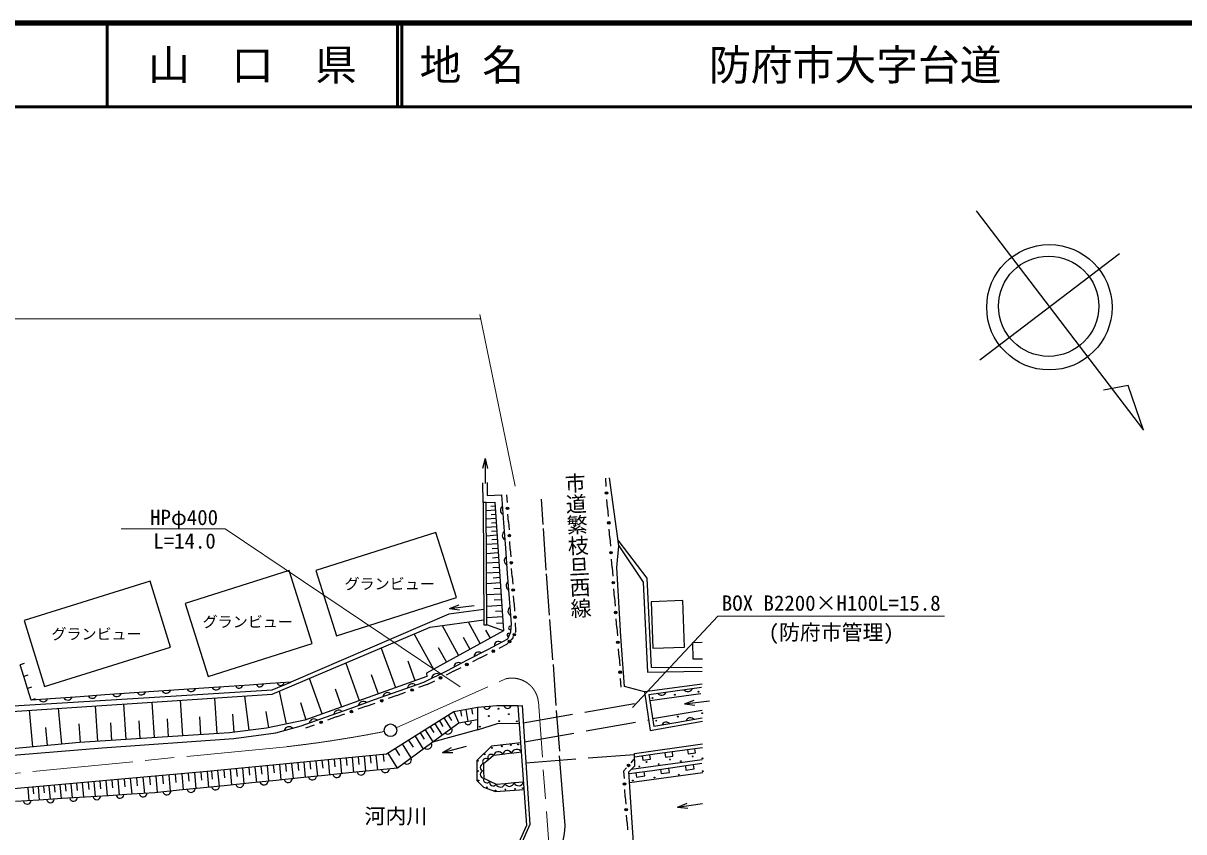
# Model space of a CAD drawing. Units: millimetres, scale not verified. Extents: x 40000 to 680000, y 20000 to 380000.
# Drawn here: x 322937 to 461842, y 283216 to 380000 of the extents above; entities that cross this region are included whole.
import ezdxf
from ezdxf.enums import TextEntityAlignment as Align

# ---------------------------------------------------------------- set-up
doc = ezdxf.new("R2010")
doc.units = ezdxf.units.MM
doc.header["$LTSCALE"] = 1000
doc.linetypes.add('CHAIN', pattern=[18.5, 12, -1.5, 3.5, -1.5])
doc.linetypes.add('DASHED', pattern=[7.5, 6, -1.5])
for name, color, linetype, lineweight in [('M-BGD', 7, 'Continuous', 25), ('M-BMK', 2, 'CHAIN', 13), ('M-BMK-SRVR', 3, 'Continuous', 25), ('M-STR-HTXT', 7, 'Continuous', 13), ('M-STR-STRC', 7, 'Continuous', 25), ('M-TTL', 2, 'Continuous', 140), ('M-TTL-LINE', 7, 'Continuous', 50)]:
    doc.layers.add(name, color=color, linetype=linetype, lineweight=lineweight)
doc.layers.add('M-TTL-TXT', color=7, linetype='Continuous')
doc.styles.add('@ＭＳ ゴシック', font='')
doc.styles.add('ＭＳ ゴシック', font='')
doc.styles.get('@ＭＳ ゴシック').set_extended_font_data('@MS Gothic')
doc.styles.get('ＭＳ ゴシック').set_extended_font_data('MS Gothic')

msp = doc.modelspace()

# ---------------------------------------------------------------- linework, layer by layer
at = {"layer": 'M-BGD'}
for p, q in [((378217, 327903), (377917, 326703)), ((378217, 327903), (378517, 326703)), ((378217, 327903), (378217, 324903)), ((392609, 325559), (392687, 324537)), ((377995, 322626), (377943, 324982)), ((378365, 322627), (377995, 322626)), ((377995, 322626), (378062, 307996)), ((378432, 307997), (378365, 322627)), ((380461, 320178), (380207, 323544)), ((380792, 323554), (380856, 322624)), ((385149, 319993), (384981, 323026)), ((392882, 321983), (392804, 323005)), ((379452, 321699), (378370, 321625)), ((379418, 322198), (378893, 322162)), ((379486, 321200), (378929, 321162)), ((381015, 320299), (380951, 321229)), ((392882, 321983), (392960, 320962)), ((379520, 320701), (378374, 320623)), ((379587, 319703), (378379, 319621)), ((379554, 320202), (378965, 320162)), ((380688, 317161), (380461, 320178)), ((381015, 320299), (381079, 319369)), ((385539, 314535), (385223, 319509)), ((372329, 319049), (357957, 314484)), ((374808, 311243), (372329, 319049)), ((379655, 318706), (378383, 318619)), ((379621, 319204), (379001, 319162)), ((379690, 318197), (379038, 318153)), ((393155, 318407), (393077, 319429)), ((393155, 318407), (393233, 317386)), ((379725, 317675), (378388, 317585)), ((379761, 317141), (379076, 317094)), ((380916, 314145), (380688, 317161)), ((381238, 317044), (381175, 317974)), ((381238, 317044), (381302, 316114)), ((379798, 316592), (378393, 316497)), ((379876, 315454), (378398, 315354)), ((379836, 316030), (379116, 315981)), ((393428, 314831), (393350, 315853)), ((354750, 314488), (342301, 310538)), ((357517, 305767), (354750, 314488)), ((357957, 314484), (360436, 306678)), ((379957, 314257), (378404, 314152)), ((379916, 314863), (379158, 314812)), ((381143, 311128), (380916, 314145)), ((381462, 313789), (381398, 314719)), ((385936, 309151), (385564, 314100)), ((393428, 314831), (393506, 313810)), ((338112, 313204), (323038, 308505)), ((340576, 305299), (338112, 313204)), ((380042, 312999), (378410, 312888)), ((379999, 313636), (379203, 313582)), ((381462, 313789), (381526, 312859)), ((360436, 306678), (374808, 311243)), ((380132, 311677), (378416, 311560)), ((380086, 312346), (379249, 312289)), ((381685, 310534), (381621, 311464)), ((393701, 311256), (393623, 312277)), ((393701, 311256), (393779, 310234)), ((342301, 310538), (345069, 301817)), ((373944, 309941), (375099, 310385)), ((373944, 309941), (376922, 310306)), ((373944, 309941), (375172, 309789)), ((380226, 310286), (378422, 310164)), ((380178, 310990), (379299, 310930)), ((381370, 308112), (381143, 311128)), ((381685, 310534), (381749, 309604)), ((401881, 310890), (398104, 310752)), ((398104, 310752), (398308, 305176)), ((402085, 305314), (401881, 310890)), ((323038, 308505), (325502, 300600)), ((378428, 308864), (380314, 308992)), ((379450, 309609), (380268, 309664)), ((386321, 303791), (385961, 308642)), ((393974, 307680), (393896, 308701)), ((373084, 307903), (375046, 304319)), ((376195, 308339), (377623, 305730)), ((378062, 307996), (378432, 307997)), ((378282, 307365), (378819, 306385)), ((380431, 307268), (378432, 307997)), ((379566, 308187), (380365, 308242)), ((380943, 306318), (381302, 307138)), ((381302, 307138), (381370, 308112)), ((381908, 307279), (381798, 307014)), ((381908, 307279), (381845, 308209)), ((393974, 307680), (394053, 306658)), ((345069, 301817), (357517, 305767)), ((369717, 306882), (372026, 302665)), ((375602, 306502), (376394, 305057)), ((378529, 305048), (380943, 306318)), ((380775, 305630), (379872, 305174)), ((380775, 305630), (380988, 305837)), ((381522, 306352), (381309, 306146)), ((381522, 306352), (381632, 306617)), ((404192, 305855), (403052, 305837)), ((403052, 305837), (403083, 303907)), ((325502, 300600), (340576, 305299)), ((365772, 305208), (367475, 300467)), ((372609, 305291), (373581, 303517)), ((376115, 303779), (378529, 305048)), ((377615, 304033), (378518, 304490)), ((394248, 304104), (394170, 305126)), ((398308, 305176), (402085, 305314)), ((323032, 303351), (322555, 303201)), ((322997, 301793), (322555, 303201)), ((361544, 303414), (363159, 298917)), ((368982, 303669), (369828, 301312)), ((373700, 302509), (376115, 303779)), ((374455, 302436), (375358, 302893)), ((377615, 304033), (376712, 303577)), ((386705, 298333), (386395, 303258)), ((394248, 304104), (394326, 303082)), ((403083, 303907), (404223, 303925)), ((323474, 301943), (322997, 301793)), ((323439, 300385), (322997, 301793)), ((358708, 297318), (357183, 301564)), ((364571, 302059), (365409, 299725)), ((370873, 301134), (373700, 302509)), ((374455, 302436), (373552, 301980)), ((394521, 300528), (394443, 301550)), ((323916, 300535), (323439, 300385)), ((323882, 298977), (323439, 300385)), ((341559, 300209), (338567, 300007)), ((344551, 300412), (341559, 300209)), ((347543, 300615), (344551, 300412)), ((350024, 300785), (347543, 300615)), ((352505, 300955), (350024, 300785)), ((354986, 301126), (352505, 300955)), ((354447, 296116), (353620, 300053)), ((360270, 300316), (361045, 298158)), ((365000, 299032), (367936, 300083)), ((367936, 300083), (370873, 301134)), ((371295, 300839), (370258, 300470)), ((371295, 300839), (372198, 301295)), ((397809, 299652), (400959, 300083)), ((400959, 300083), (404108, 300515)), ((326819, 299183), (323882, 298977)), ((324359, 299127), (323882, 298977)), ((329756, 299389), (326819, 299183)), ((332693, 299595), (329756, 299389)), ((335630, 299801), (332693, 299595)), ((338567, 300007), (335630, 299801)), ((338634, 294489), (338356, 298729)), ((342026, 294711), (341749, 298951)), ((345833, 299219), (346110, 294978)), ((349962, 295360), (349466, 299457)), ((356123, 298675), (356745, 296614)), ((362063, 297982), (365000, 299032)), ((367665, 299546), (366628, 299177)), ((367665, 299546), (368702, 299915)), ((397809, 299652), (398403, 295800)), ((404043, 299742), (397928, 298884)), ((402081, 298544), (403241, 298973)), ((402081, 298544), (405063, 298871)), ((324100, 293382), (323690, 297767)), ((327551, 293704), (327150, 297994)), ((331850, 294045), (331573, 298284)), ((335242, 294267), (334964, 298506)), ((347985, 297301), (348126, 295138)), ((352318, 295668), (352004, 297595)), ((359127, 296931), (362063, 297982)), ((360405, 296960), (361442, 297329)), ((364035, 298253), (362998, 297884)), ((364035, 298253), (365072, 298622)), ((374484, 297588), (375058, 296236)), ((375443, 297055), (375325, 297734)), ((376194, 296434), (375949, 297842)), ((376735, 297300), (376621, 297958)), ((387145, 292865), (386755, 297737)), ((404218, 297732), (398258, 296739)), ((402081, 298544), (403307, 298377)), ((329579, 296120), (329755, 293910)), ((333546, 294156), (333407, 296276)), ((336938, 294378), (336799, 296498)), ((340330, 294600), (340191, 296720)), ((344021, 296994), (344161, 294850)), ((353166, 295060), (356190, 295880)), ((356190, 295880), (359127, 296931)), ((356775, 295667), (357812, 296036)), ((360405, 296960), (359368, 296591)), ((372206, 296154), (373073, 294777)), ((375058, 296236), (372617, 294441)), ((372757, 296501), (373178, 295832)), ((373292, 296837), (374109, 295539)), ((373811, 297164), (374208, 296534)), ((377324, 296630), (375058, 296236)), ((401301, 296304), (398403, 295800)), ((404198, 296808), (401301, 296304)), ((325835, 293544), (325632, 295713)), ((369833, 294660), (370808, 293111)), ((370453, 295050), (370926, 294298)), ((371054, 295429), (371974, 293968)), ((371639, 295797), (372085, 295088)), ((377313, 295409), (371930, 293936)), ((368025, 292356), (367499, 293191)), ((369389, 292067), (368346, 293724)), ((369635, 293354), (369102, 294200)), ((372617, 294441), (370175, 292646)), ((373104, 292699), (376006, 293461)), ((373104, 292699), (374189, 293294)), ((404239, 293270), (401534, 292902)), ((358696, 291753), (358785, 290850)), ((359419, 291824), (359595, 290020)), ((360141, 291894), (360229, 290994)), ((360861, 291965), (361037, 290167)), ((361580, 292035), (361668, 291137)), ((362298, 292105), (362473, 290313)), ((363015, 292175), (363102, 291280)), ((363730, 292244), (363904, 290459)), ((364444, 292314), (364531, 291423)), ((365156, 292383), (365330, 290605)), ((366129, 291637), (366048, 292470)), ((367734, 290850), (366612, 292632)), ((370175, 292646), (367734, 290850)), ((373104, 292699), (374341, 292713)), ((378627, 291842), (378016, 291351)), ((379239, 292333), (378627, 291842)), ((380316, 292474), (379239, 292333)), ((381392, 292614), (380316, 292474)), ((381392, 292614), (382571, 292768)), ((387796, 283977), (387134, 292313)), ((395988, 291857), (395647, 291457)), ((404192, 291817), (395691, 290669)), ((398829, 292534), (396124, 292166)), ((401534, 292902), (398829, 292534)), ((344182, 290344), (344266, 289404)), ((344934, 290411), (345101, 288541)), ((345462, 290463), (345553, 289530)), ((346208, 290535), (346390, 288673)), ((346953, 290608), (347044, 289678)), ((347697, 290681), (347878, 288824)), ((348440, 290753), (348530, 289827)), ((349181, 290825), (349361, 288976)), ((349921, 290897), (350011, 289974)), ((350659, 290969), (350839, 289126)), ((351396, 291041), (351486, 290122)), ((352132, 291113), (352311, 289277)), ((352867, 291185), (352956, 290268)), ((353600, 291256), (353778, 289426)), ((354332, 291328), (354421, 290414)), ((355063, 291399), (355240, 289576)), ((355792, 291470), (355881, 290560)), ((356520, 291541), (356697, 289724)), ((357247, 291612), (357335, 290705)), ((357972, 291683), (358149, 289872)), ((364830, 290554), (361926, 290258)), ((367734, 290850), (364830, 290554)), ((378016, 291351), (378036, 290498)), ((378036, 290498), (378056, 289646)), ((394794, 290456), (395135, 290857)), ((394794, 290456), (394853, 289583)), ((398238, 290531), (395443, 290135)), ((395511, 289122), (404281, 290325)), ((401200, 290950), (398238, 290531)), ((404161, 291370), (401200, 290950)), ((328648, 288958), (328799, 287263)), ((329326, 289019), (329403, 288163)), ((330011, 289080), (330166, 287350)), ((330704, 289142), (330782, 288268)), ((331403, 289204), (331561, 287437)), ((332110, 289267), (332189, 288375)), ((332824, 289331), (332985, 287527)), ((333545, 289395), (333626, 288484)), ((334274, 289460), (334438, 287619)), ((335011, 289526), (335094, 288596)), ((335755, 289592), (335922, 287713)), ((336507, 289660), (336591, 288710)), ((337267, 289727), (337438, 287808)), ((338034, 289796), (338121, 288826)), ((338810, 289865), (338984, 287917)), ((339589, 289935), (339676, 288965)), ((340364, 290004), (340536, 288075)), ((341136, 290073), (341221, 289113)), ((341903, 290141), (342073, 288232)), ((342667, 290209), (342751, 289260)), ((343426, 290277), (343595, 288387)), ((350308, 289072), (347404, 288776)), ((353213, 289369), (350308, 289072)), ((356117, 289665), (353213, 289369)), ((359021, 289961), (356117, 289665)), ((361926, 290258), (359021, 289961)), ((378056, 289646), (378798, 289285)), ((378798, 289285), (379540, 288924)), ((379540, 288924), (380610, 289010)), ((380610, 289010), (381679, 289097)), ((381679, 289097), (382826, 289191)), ((323470, 288496), (323609, 286936)), ((324094, 288552), (324164, 287764)), ((324724, 288608), (324866, 287015)), ((325361, 288665), (325433, 287860)), ((326005, 288723), (326150, 287096)), ((326656, 288781), (326729, 287959)), ((327313, 288839), (327461, 287179)), ((327977, 288899), (328052, 288060)), ((333136, 287537), (330359, 287362)), ((335914, 287712), (333136, 287537)), ((338691, 287887), (335914, 287712)), ((341596, 288183), (338691, 287887)), ((344500, 288480), (341596, 288183)), ((347404, 288776), (344500, 288480)), ((395002, 287399), (394943, 288272)), ((324804, 287011), (322027, 286836)), ((327582, 287187), (324804, 287011)), ((330359, 287362), (327582, 287187)), ((395002, 287399), (395062, 286525)), ((401251, 286157), (402395, 286629)), ((401251, 286157), (404219, 286595)), ((401251, 286157), (402482, 286035)), ((395211, 284342), (395151, 285215)), ((395211, 284342), (395270, 283468))]:
    msp.add_line(p, q, dxfattribs=at)
at = {"layer": 'M-BGD', "linetype": 'DASHED'}
for p, q in [((382782, 296261), (397482, 298809)), ((382928, 293980), (397807, 296603)), ((383088, 291468), (396095, 292479))]:
    msp.add_line(p, q, dxfattribs=at)
at = {"layer": 'M-BGD'}
for points in [[(397313, 299960), (394883, 300591), (394469, 306609), (393987, 314844), (394228, 317428), (393125, 325594)], [(378467, 325017), (378479, 323470), (380207, 323544)], [(378365, 322631), (379387, 322657), (380431, 307268), (371207, 302217), (371225, 301814), (356646, 296578), (352062, 295615), (347615, 295076), (329687, 293904), (310144, 292079), (293988, 290308), (268374, 289734), (254352, 289744), (233662, 290886)], [(404181, 302851), (398119, 302895), (397629, 313589), (394135, 318119)], [(394228, 317428), (397138, 313099), (397650, 302315), (404190, 302453)], [(251735, 300433), (250662, 311155), (254019, 311218), (255634, 297112), (250908, 296993), (232131, 290344), (257406, 288869), (277948, 289083), (292798, 289383), (309874, 291351), (319204, 292207), (332385, 293277), (348134, 294390), (353166, 295060)], [(378054, 309814), (373861, 309278), (354986, 301126)], [(255634, 297112), (256004, 294138), (292790, 294294), (316747, 297312), (352720, 299671), (371648, 307701), (378059, 308601)], [(256356, 297280), (256601, 294952), (257233, 294626), (292932, 294993), (305082, 296645), (316543, 297988), (325010, 298504), (341256, 299502), (352735, 300190), (354986, 301126)], [(404218, 300900), (397313, 299960), (397991, 295350), (404239, 296465)], [(377291, 298074), (374484, 297588), (366411, 292506), (344972, 290415), (309243, 287227), (296022, 285842), (275806, 284927), (258571, 284927), (219176, 287037), (183450, 289600), (117675, 289851), (88644, 289345), (67045, 288773)], [(382178, 298284), (379626, 298295), (377291, 298074), (377324, 296630), (377313, 295409), (379714, 296180), (382325, 296225)], [(379933, 276786), (383195, 284015), (382178, 298284), (382651, 298326), (383557, 284098), (380192, 276415)], [(382492, 293876), (378989, 293479), (377225, 291768), (377225, 289358), (378046, 288555), (379460, 288031), (382892, 288260)], [(396276, 277661), (395426, 290393), (396130, 291128), (396092, 292581), (404250, 293741)], [(402435, 293025), (402503, 292529), (403404, 292652), (403337, 293147)], [(397026, 292288), (397093, 291793), (397995, 291916), (397927, 292411)], [(399731, 292657), (399798, 292161), (400700, 292284), (400632, 292779)], [(396264, 290251), (396334, 289756), (397321, 289896), (397251, 290391)], [(399226, 290671), (399296, 290176), (400283, 290315), (400213, 290811)], [(402187, 291090), (402257, 290595), (403244, 290735), (403174, 291230)]]:
    msp.add_lwpolyline(points, dxfattribs=at)
for centre, radius in [((392745, 323771), 150), ((392745, 323771), 99), ((392745, 323771), 49), ((380904, 321926), 150), ((380904, 321926), 99), ((380904, 321926), 49), ((393018, 320195), 150), ((393018, 320195), 99), ((393018, 320195), 49), ((381127, 318671), 150), ((381127, 318671), 99), ((381127, 318671), 49), ((393292, 316619), 150), ((393292, 316619), 99), ((381350, 315416), 150), ((381350, 315416), 99), ((381350, 315416), 49), ((393292, 316619), 49), ((393565, 313044), 150), ((393565, 313044), 99), ((393565, 313044), 49), ((381573, 312162), 150), ((381573, 312162), 99), ((381573, 312162), 49), ((381797, 308907), 150), ((381797, 308907), 99), ((381797, 308907), 49), ((393838, 309468), 150), ((393838, 309468), 99), ((393838, 309468), 49), ((381149, 305991), 150), ((381149, 305991), 99), ((381149, 305991), 49), ((381715, 306815), 150), ((381715, 306815), 99), ((381715, 306815), 49), ((394111, 305892), 150), ((394111, 305892), 99), ((394111, 305892), 49), ((379195, 304832), 150), ((379195, 304832), 99), ((379195, 304832), 49), ((376035, 303235), 150), ((376035, 303235), 99), ((376035, 303235), 49), ((372875, 301638), 150), ((372875, 301638), 99), ((372875, 301638), 49), ((394384, 302316), 150), ((394384, 302316), 99), ((394384, 302316), 49), ((369480, 300193), 150), ((369480, 300193), 99), ((369480, 300193), 49), ((365850, 298899), 150), ((365850, 298899), 99), ((365850, 298899), 49), ((398249, 299232), 50), ((400935, 299619), 50), ((403766, 299982), 50), ((362220, 297606), 150), ((362220, 297606), 99), ((362220, 297606), 49), ((379812, 297943), 50), ((381052, 297296), 50), ((404202, 297417), 50), ((358590, 296313), 150), ((358590, 296313), 99), ((358590, 296313), 49), ((378677, 297069), 50), ((379917, 296458), 50), ((382012, 296441), 50), ((398709, 296521), 50), ((401274, 297005), 50), ((377594, 295795), 50), ((379043, 293253), 50), ((380211, 293454), 50), ((381298, 293602), 50), ((382171, 293655), 50), ((377351, 291708), 50), ((378170, 292487), 50), ((400347, 291868), 50), ((401643, 291674), 50), ((403059, 292241), 50), ((404251, 292002), 50), ((377351, 290486), 50), ((395391, 291157), 150), ((395391, 291157), 99), ((395391, 291157), 49), ((396680, 291034), 50), ((397545, 291570), 50), ((398990, 291302), 50), ((404266, 290467), 50), ((377418, 289345), 50), ((394898, 288928), 150), ((394898, 288928), 99), ((394898, 288928), 49), ((395905, 289364), 50), ((398484, 289722), 50), ((401390, 290050), 50), ((378411, 288539), 50), ((379459, 288150), 50), ((380640, 288284), 50), ((381795, 288351), 50), ((382739, 288435), 50), ((395106, 285870), 150), ((395106, 285870), 99), ((395106, 285870), 49)]:
    msp.add_circle(centre, radius, dxfattribs=at)
for centre, radius, start, end in [((380620, 321707), 574, 122.80301, 245.8193), ((380847, 318690), 574, 122.80208, 245.819), ((381075, 315674), 574, 122.80301, 245.8193), ((381302, 312657), 574, 122.80352, 245.8187), ((381530, 309641), 574, 122.80313, 245.81917), ((381231, 307632), 194, 52.92617, 299.04462), ((379827, 305511), 494, 50.9064, 184.57735), ((381019, 306773), 187, 29.24728, 283.49462), ((377412, 304241), 494, 50.90702, 184.57613), ((374998, 302971), 494, 50.90721, 184.57653), ((372421, 301544), 608, 56.35288, 175.52339), ((340045, 300374), 566, 211.92536, 335.82595), ((343037, 300576), 566, 211.92512, 335.82733), ((346029, 300779), 566, 211.92577, 335.82547), ((348774, 300836), 436, 202.13012, 345.7225), ((351255, 301006), 436, 202.13247, 345.72004), ((353736, 301176), 436, 202.13016, 345.72107), ((369506, 300325), 600, 49.7032, 169.66748), ((402490, 300614), 618, 218.7698, 336.84761), ((325333, 299331), 551, 211.13346, 336.88837), ((328270, 299537), 551, 211.13346, 336.88837), ((331207, 299743), 551, 211.13369, 336.88697), ((334144, 299949), 551, 211.132, 336.88867), ((337081, 300155), 551, 211.13293, 336.88899), ((363633, 298224), 600, 49.70531, 169.66536), ((366569, 299275), 600, 49.70465, 169.66706), ((399341, 300182), 618, 218.7698, 336.84761), ((360696, 297174), 600, 49.7032, 169.66748), ((378448, 298289), 405, 200.38884, 350.38984), ((380903, 298441), 452, 199.37855, 340.14736), ((357760, 296123), 600, 49.7032, 169.66748), ((376194, 296417), 384, 187.42849, 12.30236), ((399895, 295805), 550, 36.92937, 162.80199), ((402792, 296309), 550, 36.92882, 162.80275), ((354758, 295177), 604, 45.41389, 164.93207), ((373767, 295434), 519, 229.57273, 23.09114), ((371326, 293639), 519, 229.57333, 23.08962), ((368884, 291844), 519, 229.57355, 23.09031), ((378317, 291602), 392, 37.66658, 219.88225), ((378929, 292094), 392, 37.66602, 219.88189), ((379799, 292237), 568, 24.6554, 170.20805), ((380876, 292377), 568, 24.65413, 170.20827), ((382014, 292442), 646, 30.36211, 164.50066), ((363368, 290501), 496, 196.97852, 354.67233), ((366272, 290797), 496, 196.97852, 354.67233), ((378053, 290925), 427, 94.99978, 267.69496), ((378073, 290072), 427, 94.99976, 267.69633), ((348847, 289020), 496, 196.97852, 354.67233), ((351751, 289316), 496, 196.97813, 354.67166), ((354655, 289612), 496, 196.97807, 354.67289), ((357559, 289909), 496, 196.97807, 354.67289), ((360464, 290205), 496, 196.97717, 354.6725), ((378432, 289477), 413, 155.84114, 332.2738), ((379175, 289116), 413, 155.84175, 332.27379), ((380062, 289126), 560, 201.24529, 348.04525), ((381132, 289213), 560, 201.24392, 348.04662), ((382238, 289331), 605, 202.68821, 346.60125), ((334521, 287693), 469, 192.06109, 355.15646), ((337298, 287868), 469, 192.05964, 355.15668), ((340134, 288131), 496, 196.97807, 354.67289), ((343038, 288427), 496, 196.97857, 354.6711), ((345942, 288723), 496, 196.97852, 354.67233), ((323411, 286993), 469, 192.06047, 355.15715), ((326188, 287168), 469, 192.05911, 355.15728), ((328966, 287343), 469, 192.06109, 355.15646), ((331743, 287518), 469, 192.05973, 355.15659), ((381993, 283841), 5804, 313.49531, 1.34118)]:
    msp.add_arc(centre, radius, start, end, dxfattribs=at)
at = {"layer": 'M-BMK'}
for p, q in [((367585, 295674), (380671, 301519)), ((354453, 293402), (299206, 287999))]:
    msp.add_line(p, q, dxfattribs=at)
msp.add_lwpolyline([(394030, 275458), (386421, 273686), (384593, 298783)], dxfattribs=at)
for centre, radius, start, end in [((381432, 298431), 3180, 6.35739, 103.83899), ((337897, 438628), 146167, 276.50395, 281.15121)]:
    msp.add_arc(centre, radius, start, end, dxfattribs=at)
at = {"layer": 'M-BMK-SRVR'}
msp.add_circle((366901, 295368), 750, dxfattribs=at)
at = {"layer": 'M-STR-HTXT'}
for p, q in [((231413, 344629), (377693, 344629)), ((377593, 345119), (381798, 324582))]:
    msp.add_line(p, q, dxfattribs=at)
for points in [[(375239, 300559), (347121, 319488), (334665, 319488)], [(395863, 298097), (406090, 309025), (433186, 309025)]]:
    msp.add_lwpolyline(points, dxfattribs=at)
at = {"layer": 'M-STR-STRC'}
for p, q in [((436994, 357552), (457017, 331284)), ((454135, 352385), (437433, 339655)), ((455197, 336651), (452248, 336095)), ((457017, 331284), (455197, 336651))]:
    msp.add_line(p, q, dxfattribs=at)
for centre, radius in [((445751, 345995), 7500), ((445662, 346126), 6000)]:
    msp.add_circle(centre, radius, dxfattribs=at)
at = {"layer": 'M-TTL'}
msp.add_line((680000, 380000), (40000, 380000), dxfattribs=at)
at = {"layer": 'M-TTL-LINE'}
for p, q in [((333000, 380000), (333000, 370000)), ((367750, 380000), (367750, 370000)), ((368250, 380000), (368250, 370000)), ((40000, 370000), (680000, 370000))]:
    msp.add_line(p, q, dxfattribs=at)

# ---------------------------------------------------------------- texts
at = {"layer": 'M-STR-HTXT', "style": '@ＭＳ ゴシック'}
msp.add_text('市道繁枝旦西線', height=1833, rotation=272.682, dxfattribs=at).set_placement((389319, 317479), align=Align.MIDDLE_CENTER)
at = {"layer": 'M-STR-HTXT', "style": 'ＭＳ ゴシック'}
for s, height, p in [('HPφ400', 1833, (342193, 320847)), ('L=14.0', 1833, (342242, 318026)), ('グランビュー', 1320, (366791, 312896)), ('BOX B2200×H100L=15.8', 1833, (419646, 310592)), ('グランビュー', 1320, (349808, 308350)), ('グランビュー', 1320, (331709, 306892)), ('(防府市管理)', 1833, (419646, 307103)), ('河内川', 1833, (367541, 285098))]:
    msp.add_text(s, height=height, dxfattribs=at).set_placement(p, align=Align.MIDDLE_CENTER)
at = {"layer": 'M-TTL-TXT', "style": 'ＭＳ ゴシック'}
msp.add_text('山\u3000口\u3000県', height=3666, dxfattribs=at).set_placement((350375, 375000), align=Align.MIDDLE_CENTER)
for s, p in [('地 名', (370380, 375000)), ('防府市大字台道', (405024, 375000))]:
    msp.add_text(s, height=3666, dxfattribs=at).set_placement(p, align=Align.MIDDLE_LEFT)

doc.saveas('drawing.dxf')
